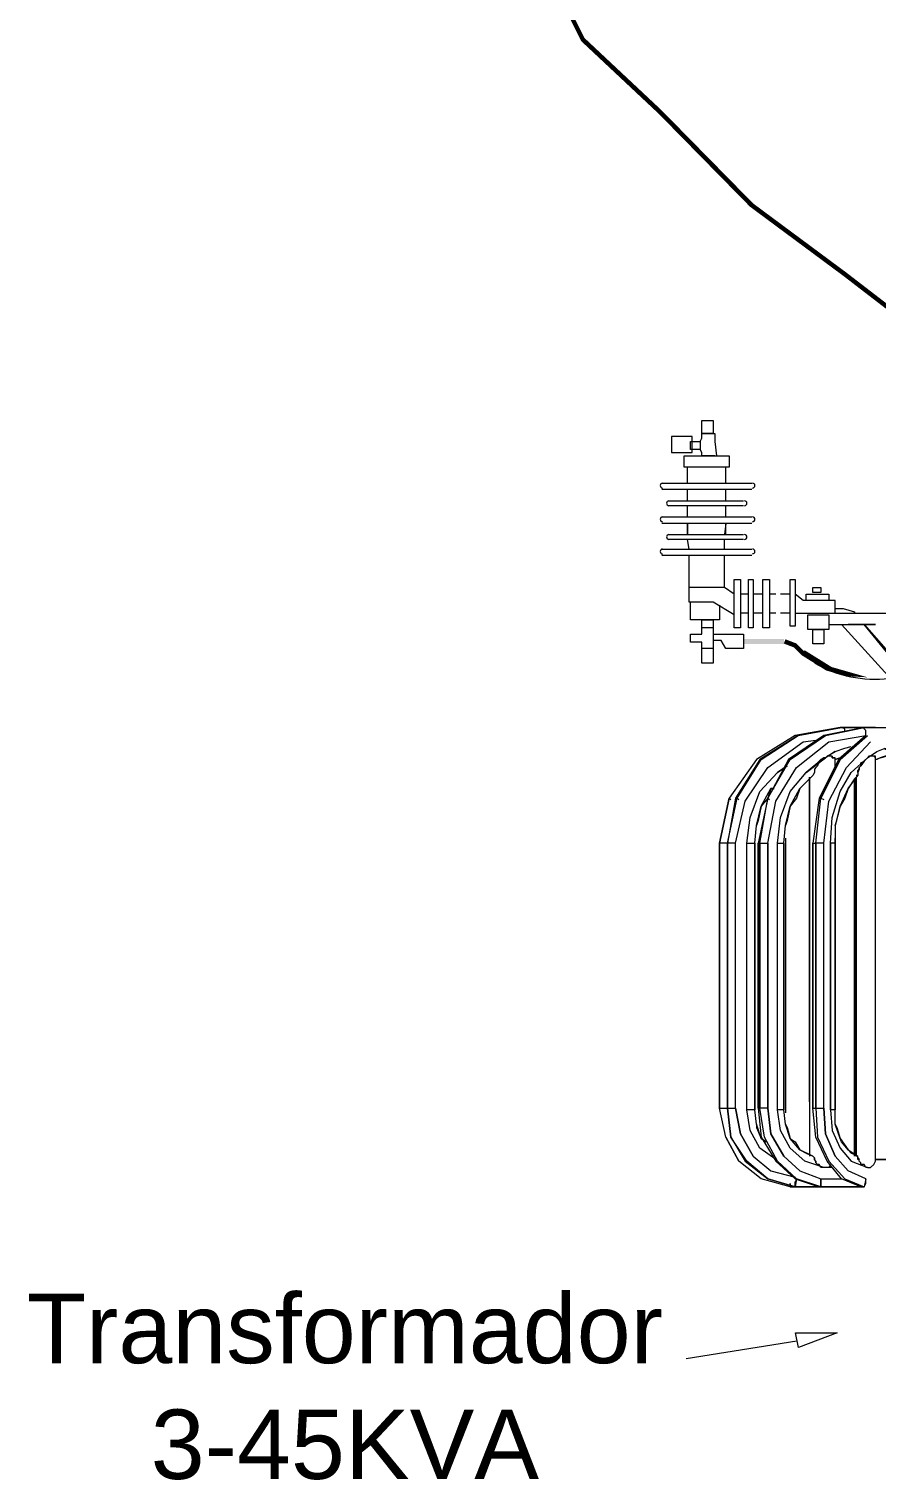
# Model space of a CAD drawing. Header units: millimetres. Extents: x 3949 to 6216, y -1987 to -943.
# Drawn here: x 4910.69 to 4936.46, y -1516.6 to -1472.51 of the extents above; entities that cross this region are included whole.
import ezdxf

# ---------------------------------------------------------------- set-up
doc = ezdxf.new("R2010")
doc.units = ezdxf.units.MM
doc.layers.add('PADRÃO DE ENTRADA', color=7, linetype='Continuous', lineweight=0)
doc.styles.add('ARIAL', font='arial.ttf')

msp = doc.modelspace()

# ---------------------------------------------------------------- linework, layer by layer
at = {"layer": 'PADRÃO DE ENTRADA', "color": 1, "lineweight": 0}
for points in [[(4922.567, -1440.29, 0.154, 0.154, 0), (4921.932, -1442.828, 0.144, 0.144, 0), (4921.444, -1445.44, 0.151, 0.151, 0), (4921.151, -1448.052, 0.146, 0.146, 0), (4921.053, -1450.713, 0, 0, 0), (4921.126, -1453.349, 0.143, 0.143, 0), (4921.59, -1456.937, 0.143, 0.143, 0), (4922.322, -1460.526, 0.143, 0.143, 0), (4923.25, -1464.041, 0.153, 0.153, 0), (4924.91, -1467.629, 0.131, 0.131, 0), (4927.522, -1472.829, 0.138, 0.138, 0), (4929.865, -1475.025, 0.138, 0.138, 0), (4932.648, -1477.857, 0.137, 0.137, 0), (4935.48, -1479.956, 0.137, 0.137, 0), (4938.018, -1481.909, 0.138, 0.138, 0), (4940.801, -1484.497, 0, 0, 0)], [(4940.829, -1484.672, 0.138, 0.138, 0), (4940.389, -1483.72, 0.154, 0.154, 0), (4939.779, -1482.89, 0.145, 0.145, 0), (4939.047, -1482.207, 0.146, 0.146, 0), (4938.143, -1481.694, 0.137, 0.137, 0), (4937.167, -1481.352, 0, 0, 0), (4936.166, -1481.206, 0, 0, 0), (4935.141, -1481.304, 0, 0, 0), (4934.14, -1481.596, 0, 0, 0), (4933.237, -1482.06, 0, 0, 0), (4932.456, -1482.695, 0, 0, 0), (4931.797, -1483.476, 0, 0, 0), (4931.309, -1484.379, 0, 0, 0)]]:
    msp.add_lwpolyline(points, format="xyseb", dxfattribs=at)
at = {"layer": 'PADRÃO DE ENTRADA', "lineweight": 5}
for points in [[(4931.138, -1484.404), (4931.479, -1484.404), (4931.479, -1484.794), (4931.138, -1484.794)], [(4930.21, -1485.38), (4930.845, -1485.38), (4930.845, -1484.892), (4930.21, -1484.892)], [(4930.796, -1485.038), (4931.089, -1485.038), (4931.089, -1485.282), (4930.796, -1485.282)], [(4931.968, -1485.819), (4930.601, -1485.819), (4930.601, -1485.478), (4931.968, -1485.478)], [(4932.114, -1489.237), (4932.309, -1489.237), (4932.309, -1490.701), (4932.114, -1490.701)], [(4932.554, -1489.237), (4932.7, -1489.237), (4932.7, -1490.701), (4932.554, -1490.701)], [(4932.993, -1489.237), (4933.188, -1489.237), (4933.188, -1490.701), (4932.993, -1490.701)], [(4933.823, -1489.237), (4933.969, -1489.237), (4933.969, -1490.653), (4933.823, -1490.653)], [(4934.995, -1489.872), (4934.311, -1489.872), (4934.311, -1489.676), (4934.995, -1489.676)], [(4934.75, -1489.627), (4934.506, -1489.627), (4934.506, -1489.481), (4934.75, -1489.481)], [(4934.36, -1490.311), (4934.995, -1490.311), (4934.995, -1490.75), (4934.36, -1490.75)], [(4935.776, -1490.262), (4935.776, -1490.213), (4935.776, -1490.262), (4935.776, -1490.213)], [(4931.138, -1491.141), (4930.796, -1491.141), (4930.796, -1490.897), (4931.138, -1490.897), (4931.138, -1490.457), (4931.479, -1490.457), (4931.479, -1491.776), (4931.138, -1491.776)], [(4934.506, -1490.75), (4934.848, -1490.75), (4934.848, -1491.19), (4934.506, -1491.19)], [(4935.385, -1490.604), (4936.801, -1492.166)], [(4934.848, -1493.972), (4933.774, -1494.705), (4933.139, -1495.876), (4933.823, -1494.705), (4934.897, -1493.972), (4936.069, -1493.728)], [(4935.336, -1494.656), (4935.19, -1494.705)], [(4932.846, -1497.243), (4932.846, -1505.299), (4932.846, -1503.297), (4932.846, -1501.296), (4932.846, -1499.294), (4932.846, -1497.243), (4932.895, -1497.243), (4933.139, -1495.876)], [(4931.919, -1505.299), (4931.919, -1503.297), (4931.919, -1505.299), (4931.919, -1497.243)], [(4933.628, -1503.297), (4933.628, -1501.296), (4933.628, -1499.294), (4933.628, -1497.243), (4933.628, -1505.348)], [(4932.309, -1506.08), (4932.163, -1505.299)], [(4934.897, -1506.08), (4934.848, -1505.299)], [(4932.456, -1506.91), (4933.139, -1507.447), (4932.505, -1506.91), (4932.017, -1506.178)], [(4935.19, -1505.787), (4935.239, -1505.885), (4935.336, -1506.226)], [(4934.311, -1506.666), (4934.506, -1506.763), (4934.116, -1506.568)], [(4935.336, -1506.226), (4935.58, -1506.568), (4935.385, -1506.324)], [(4936.41, -1506.861), (4936.996, -1506.861)], [(4934.75, -1507.691), (4934.75, -1507.447), (4934.75, -1507.496), (4934.75, -1507.545), (4934.75, -1507.593), (4934.75, -1507.691), (4934.702, -1507.691)]]:
    msp.add_lwpolyline(points, close=True, dxfattribs=at)
for points in [[(4931.089, -1485.038), (4931.138, -1484.941), (4931.138, -1484.794), (4931.528, -1484.794), (4931.528, -1485.038), (4931.577, -1485.478)], [(4931.528, -1485.478), (4931.138, -1485.478), (4931.138, -1485.38), (4931.089, -1485.282)], [(4930.698, -1486.308), (4930.698, -1485.819)], [(4931.87, -1486.308), (4931.87, -1485.819)], [(4929.917, -1486.308), (4932.651, -1486.308)], [(4932.651, -1486.503), (4929.917, -1486.503)], [(4930.698, -1486.845), (4930.698, -1486.503)], [(4931.87, -1486.845), (4931.87, -1486.503)], [(4930.113, -1486.845), (4932.407, -1486.845)], [(4932.407, -1486.991), (4930.113, -1486.991)], [(4930.698, -1487.333), (4930.698, -1486.991)], [(4931.87, -1487.333), (4931.87, -1486.991)], [(4929.917, -1487.333), (4932.651, -1487.333)], [(4932.651, -1487.528), (4929.917, -1487.528)], [(4930.698, -1487.528), (4930.698, -1487.87), (4930.698, -1487.528)], [(4931.87, -1487.87), (4931.87, -1487.528), (4931.821, -1487.87)], [(4930.113, -1487.87), (4932.407, -1487.87)], [(4932.407, -1488.016), (4930.113, -1488.016)], [(4930.747, -1488.309), (4930.698, -1488.016)], [(4931.821, -1488.309), (4931.821, -1488.016)], [(4929.917, -1488.309), (4932.651, -1488.309)], [(4932.651, -1488.505), (4929.917, -1488.505)], [(4932.114, -1490.311), (4931.479, -1489.92), (4930.747, -1489.92), (4930.747, -1488.505)], [(4932.114, -1489.676), (4931.821, -1489.481), (4931.821, -1488.505)], [(4931.821, -1489.481), (4930.747, -1489.481)], [(4932.554, -1489.676), (4932.309, -1489.676)], [(4932.993, -1489.676), (4932.7, -1489.676)], [(4933.383, -1489.676), (4933.188, -1489.676)], [(4933.823, -1489.676), (4933.53, -1489.676)], [(4935.19, -1490.262), (4935.19, -1489.872), (4934.213, -1489.872), (4933.969, -1489.676)], [(4931.675, -1490.018), (4931.675, -1490.457), (4930.796, -1490.457), (4930.796, -1489.92)], [(4932.554, -1490.262), (4932.309, -1490.262)], [(4932.993, -1490.262), (4932.7, -1490.262)], [(4933.383, -1490.262), (4933.188, -1490.262)], [(4933.823, -1490.262), (4933.53, -1490.262)], [(4933.969, -1490.262), (4935.776, -1490.262)], [(4934.848, -1490.262), (4935.629, -1490.262)], [(4935.19, -1490.116), (4935.434, -1490.116), (4935.776, -1490.213)], [(4935.58, -1490.262), (4937.728, -1490.262), (4937.728, -1490.36)], [(4931.479, -1490.701), (4931.138, -1490.701)], [(4934.995, -1490.604), (4936.41, -1490.604), (4935.58, -1490.604)], [(4936.752, -1491.434), (4936.069, -1490.604), (4936.752, -1491.434), (4936.069, -1490.604), (4936.801, -1491.434)], [(4931.479, -1490.897), (4932.407, -1490.897), (4932.407, -1491.092), (4932.407, -1491.336), (4931.87, -1491.336), (4931.724, -1491.092), (4931.479, -1491.092)], [(4931.479, -1491.336), (4931.138, -1491.336)], [(4935.336, -1493.728), (4933.969, -1493.972), (4935.336, -1493.728), (4933.969, -1493.972), (4935.336, -1493.728), (4933.969, -1493.972), (4935.336, -1493.728), (4933.969, -1493.972), (4932.798, -1494.705), (4931.968, -1495.876), (4932.017, -1495.925)], [(4933.139, -1505.299), (4933.139, -1497.243), (4933.383, -1495.974), (4934.018, -1494.949), (4934.995, -1494.168), (4936.117, -1493.972), (4936.117, -1493.875), (4936.117, -1493.826), (4936.069, -1493.777), (4936.069, -1493.728), (4936.166, -1493.728), (4936.947, -1493.728)], [(4935.385, -1493.728), (4934.067, -1493.972), (4935.385, -1493.728)], [(4935.336, -1493.728), (4935.385, -1493.728), (4935.336, -1493.728)], [(4936.41, -1493.728), (4935.873, -1493.728), (4935.873, -1493.777), (4935.873, -1493.728), (4935.776, -1493.728), (4935.629, -1493.728), (4935.532, -1493.728), (4935.385, -1493.728)], [(4935.483, -1493.826), (4935.483, -1493.777), (4935.385, -1493.728), (4935.873, -1493.728)], [(4934.75, -1507.691), (4934.018, -1507.447), (4933.969, -1507.691), (4933.823, -1507.691), (4932.944, -1507.447), (4932.261, -1506.91), (4931.87, -1506.178), (4932.261, -1506.91), (4931.87, -1506.178), (4931.675, -1505.299), (4931.724, -1505.299), (4931.821, -1505.299), (4931.919, -1505.299), (4931.968, -1505.299), (4932.017, -1505.299), (4932.114, -1505.299), (4932.163, -1505.299), (4932.163, -1497.243), (4932.456, -1495.974), (4933.139, -1494.949), (4934.213, -1494.168), (4934.604, -1494.119)], [(4932.212, -1495.876), (4932.944, -1494.705), (4934.067, -1493.972), (4932.895, -1494.705), (4932.163, -1495.876), (4931.919, -1497.243), (4932.212, -1495.876), (4932.261, -1495.925)], [(4936.117, -1493.972), (4935.287, -1494.705), (4934.702, -1495.876), (4934.506, -1497.243), (4934.506, -1505.299), (4934.506, -1503.297), (4934.506, -1501.296), (4934.506, -1499.294), (4934.506, -1497.243), (4934.604, -1497.243), (4934.75, -1495.876), (4934.848, -1495.925)], [(4934.848, -1505.299), (4934.848, -1497.243), (4934.995, -1495.974), (4935.532, -1494.949), (4936.264, -1494.168)], [(4935.336, -1494.705), (4936.166, -1493.972)], [(4934.848, -1494.656), (4934.311, -1495.095), (4934.897, -1494.656), (4934.848, -1494.656), (4934.75, -1494.705), (4934.702, -1494.754), (4934.653, -1494.802), (4934.653, -1494.9), (4934.604, -1494.949), (4934.555, -1494.998), (4934.555, -1495.046), (4934.555, -1495.095), (4934.506, -1495.193), (4934.409, -1495.291), (4934.116, -1495.584), (4934.506, -1495.193)], [(4935.19, -1494.461), (4934.897, -1494.656), (4934.946, -1494.607), (4935.19, -1494.461), (4935.483, -1494.363), (4935.678, -1494.314)], [(4935.19, -1494.949), (4935.19, -1494.705), (4935.19, -1494.656), (4935.092, -1494.656), (4935.092, -1494.607), (4935.043, -1494.607), (4934.995, -1494.607), (4934.946, -1494.607)], [(4935.092, -1494.607), (4935.092, -1494.656), (4935.19, -1494.656)], [(4935.873, -1495.095), (4935.873, -1495.046), (4935.922, -1494.998), (4935.922, -1494.949), (4935.971, -1494.9), (4935.971, -1494.802), (4936.069, -1494.754), (4936.117, -1494.705), (4936.166, -1494.656), (4935.678, -1495.095), (4936.166, -1494.656), (4936.459, -1494.461), (4936.703, -1494.363), (4936.703, -1494.412)], [(4936.166, -1507.105), (4936.264, -1507.105), (4936.362, -1507.008), (4936.41, -1506.91), (4936.41, -1506.861), (4936.41, -1494.705), (4936.557, -1494.656), (4936.752, -1494.607), (4936.899, -1494.558), (4936.752, -1494.607), (4936.703, -1494.607), (4936.557, -1494.656), (4936.459, -1494.705), (4936.41, -1494.705), (4936.41, -1494.656), (4936.41, -1494.607), (4936.362, -1494.607)], [(4936.41, -1494.656), (4936.362, -1494.607), (4936.264, -1494.607), (4936.215, -1494.607), (4936.166, -1494.656)], [(4933.383, -1506.861), (4932.895, -1506.519), (4932.602, -1505.982), (4932.505, -1505.348), (4932.505, -1497.243), (4932.602, -1496.462), (4932.895, -1495.681), (4933.432, -1495.095), (4933.725, -1494.9), (4933.432, -1495.095)], [(4935.092, -1507.105), (4934.897, -1507.105), (4934.848, -1507.105), (4934.262, -1506.91), (4933.823, -1506.519), (4933.53, -1505.982), (4933.432, -1505.348), (4933.432, -1497.243), (4933.53, -1496.462), (4933.823, -1495.681), (4934.311, -1495.095)], [(4934.604, -1494.949), (4934.555, -1494.998), (4934.555, -1495.095)], [(4934.702, -1494.754), (4934.653, -1494.9)], [(4935.19, -1496.706), (4935.239, -1496.56), (4935.336, -1496.121), (4935.19, -1496.706), (4935.19, -1497.243), (4935.19, -1505.348), (4935.19, -1503.297), (4935.19, -1501.296), (4935.19, -1499.294), (4935.19, -1497.243), (4935.092, -1497.243), (4935.043, -1497.243), (4935.043, -1499.294), (4935.043, -1501.296), (4935.043, -1503.297), (4935.043, -1505.348), (4935.043, -1497.243), (4935.092, -1496.462), (4935.336, -1495.681), (4935.678, -1495.095)], [(4935.922, -1494.949), (4935.922, -1494.998), (4935.873, -1495.095), (4935.873, -1495.193), (4935.776, -1495.291), (4935.58, -1495.584), (4935.483, -1495.876), (4935.336, -1496.121), (4935.58, -1495.584), (4935.873, -1495.193), (4935.824, -1495.193)], [(4936.069, -1494.754), (4935.971, -1494.9)], [(4932.798, -1505.787), (4932.798, -1505.885), (4932.944, -1506.226), (4933.091, -1506.324), (4932.944, -1506.226), (4932.798, -1505.787), (4932.749, -1505.348), (4932.7, -1505.348), (4932.602, -1505.348), (4932.554, -1505.348), (4932.505, -1505.348), (4932.505, -1503.297), (4932.505, -1501.296), (4932.505, -1499.294), (4932.505, -1497.243), (4932.554, -1497.243), (4932.602, -1497.243), (4932.7, -1497.243), (4932.749, -1497.243), (4932.749, -1499.294), (4932.749, -1501.296), (4932.749, -1503.297), (4932.749, -1505.348), (4932.749, -1497.243), (4932.798, -1496.706), (4932.944, -1496.121), (4933.237, -1495.584), (4933.335, -1495.584), (4933.237, -1495.584), (4933.139, -1495.876), (4932.944, -1496.121), (4932.846, -1496.56), (4932.798, -1496.706)], [(4933.676, -1505.787), (4933.725, -1505.885), (4933.823, -1506.226), (4933.969, -1506.324), (4934.116, -1506.568), (4933.823, -1506.226), (4933.676, -1505.787), (4933.628, -1505.348), (4933.53, -1505.348), (4933.481, -1505.348), (4933.432, -1505.348), (4933.432, -1503.297), (4933.432, -1501.296), (4933.432, -1499.294), (4933.432, -1497.243), (4933.481, -1497.243), (4933.53, -1497.243), (4933.628, -1497.243), (4933.676, -1496.706), (4933.823, -1496.121), (4934.116, -1495.584), (4934.018, -1495.876), (4933.823, -1496.121), (4933.725, -1496.56), (4933.676, -1496.706)], [(4934.409, -1505.104), (4934.409, -1495.242), (4934.409, -1506.763)], [(4935.19, -1505.787), (4935.19, -1505.348), (4935.092, -1505.348), (4935.043, -1505.348), (4935.092, -1505.982), (4935.336, -1506.519), (4935.678, -1506.91), (4936.166, -1507.105), (4936.117, -1507.105), (4936.069, -1507.008), (4935.971, -1507.008), (4935.971, -1506.959), (4935.922, -1506.91), (4935.922, -1506.861), (4935.873, -1506.861), (4935.873, -1506.812), (4935.873, -1506.763), (4935.678, -1506.666), (4935.58, -1506.568), (4935.873, -1506.763), (4935.824, -1506.763), (4935.824, -1495.242), (4935.824, -1506.763), (4935.824, -1495.242)], [(4935.776, -1506.763), (4935.776, -1495.291), (4935.776, -1506.763)], [(4932.163, -1505.299), (4932.163, -1503.297), (4932.163, -1501.296), (4932.163, -1499.294), (4932.163, -1497.243), (4932.114, -1497.243), (4932.017, -1497.243), (4931.968, -1497.243), (4931.919, -1497.243), (4931.919, -1499.294), (4931.919, -1501.296), (4931.919, -1503.297), (4931.919, -1501.296), (4931.919, -1499.294), (4931.919, -1497.243), (4931.821, -1497.243), (4931.724, -1497.243), (4931.675, -1497.243), (4931.675, -1499.294), (4931.675, -1501.296), (4931.675, -1503.297), (4931.675, -1505.299), (4931.675, -1497.243), (4931.968, -1495.876), (4931.675, -1497.243), (4931.968, -1495.876)], [(4933.139, -1495.876), (4933.188, -1495.925)], [(4932.895, -1497.243), (4932.895, -1505.299), (4932.895, -1503.297), (4932.895, -1501.296), (4932.895, -1499.294), (4932.895, -1497.243), (4932.944, -1497.243), (4933.042, -1497.243), (4933.091, -1497.243), (4933.139, -1497.243), (4933.139, -1499.294), (4933.139, -1501.296), (4933.139, -1503.297), (4933.139, -1505.299), (4933.091, -1505.299), (4933.042, -1505.299), (4932.944, -1505.299), (4932.895, -1505.299), (4932.846, -1505.299), (4932.944, -1506.178), (4933.383, -1506.91), (4933.969, -1507.447), (4934.702, -1507.691), (4933.969, -1507.691), (4934.702, -1507.691)], [(4933.628, -1506.763), (4933.237, -1506.08), (4933.139, -1505.299), (4933.237, -1506.08), (4933.628, -1506.763), (4934.116, -1507.203), (4934.75, -1507.447), (4935.385, -1507.447), (4934.946, -1506.91), (4934.604, -1506.178), (4934.506, -1505.299), (4934.604, -1505.299), (4934.653, -1505.299), (4934.702, -1505.299), (4934.75, -1505.299), (4934.848, -1505.299), (4934.848, -1503.297), (4934.848, -1501.296), (4934.848, -1499.294), (4934.848, -1497.243), (4934.75, -1497.243), (4934.702, -1497.243), (4934.653, -1497.243), (4934.604, -1497.243), (4934.604, -1499.294), (4934.604, -1501.296), (4934.604, -1503.297), (4934.604, -1505.299), (4934.604, -1497.243)], [(4933.676, -1497.097), (4933.676, -1505.445)], [(4935.19, -1505.494), (4935.19, -1497.097)], [(4932.017, -1506.178), (4931.919, -1505.299), (4932.017, -1506.178)], [(4933.823, -1507.691), (4933.823, -1507.593), (4933.823, -1507.691), (4933.969, -1507.691), (4933.969, -1507.593), (4933.969, -1507.545), (4934.018, -1507.496), (4934.018, -1507.447), (4933.432, -1506.91), (4933.042, -1506.178), (4932.895, -1505.299)], [(4934.604, -1505.299), (4934.653, -1506.178), (4934.995, -1506.91), (4935.483, -1507.447), (4936.069, -1507.691), (4935.971, -1507.691), (4936.069, -1507.691), (4936.117, -1507.593), (4936.117, -1507.545), (4936.117, -1507.496), (4936.117, -1507.447), (4935.58, -1507.203), (4935.19, -1506.763), (4934.897, -1506.08), (4935.19, -1506.763)], [(4932.7, -1506.763), (4932.309, -1506.08), (4932.7, -1506.763), (4933.237, -1507.203), (4933.969, -1507.398)], [(4935.043, -1507.008), (4934.995, -1507.105), (4934.897, -1507.105), (4934.848, -1507.105), (4934.75, -1507.105), (4934.702, -1507.008), (4934.653, -1507.008), (4934.604, -1506.959), (4934.604, -1506.91), (4934.555, -1506.861), (4934.555, -1506.812), (4934.506, -1506.763)], [(4934.555, -1506.812), (4934.555, -1506.861)], [(4934.604, -1506.91), (4934.604, -1506.959)], [(4935.873, -1506.812), (4935.922, -1506.861)], [(4933.139, -1507.447), (4933.969, -1507.691), (4933.139, -1507.447)], [(4935.971, -1507.691), (4934.75, -1507.691), (4935.971, -1507.691), (4935.385, -1507.447)], [(4936.117, -1507.447), (4936.069, -1507.691)]]:
    msp.add_lwpolyline(points, dxfattribs=at)
at = {"layer": 'PADRÃO DE ENTRADA', "lineweight": 0, "const_width": 0.138}
msp.add_lwpolyline([(4934.213, -1491.483), (4933.969, -1491.238), (4933.652, -1491.116)], dxfattribs=at)
at = {"layer": 'PADRÃO DE ENTRADA', "lineweight": 0}
msp.add_lwpolyline([(4934.213, -1491.458, 0.176, 0.176, 0), (4934.995, -1491.946, 0.146, 0.146, 0), (4935.849, -1492.19, 0, 0, 0), (4936.752, -1492.239, 0, 0, 0)], format="xyseb", dxfattribs=at)
at = {"layer": 'PADRÃO DE ENTRADA', "color": 9, "lineweight": 25, "true_color": 0xc6c7c9}
msp.add_lwpolyline([(4934.75, -1495.876), (4935.336, -1494.705)], dxfattribs=at)
at = {"layer": 'PADRÃO DE ENTRADA', "color": 150, "lineweight": 5, "true_color": 0x007eff}
msp.add_lwpolyline([(4933.98, -1512.129), (4935.249, -1512.129), (4934.077, -1512.568)], close=True, dxfattribs=at)
msp.add_lwpolyline([(4933.98, -1512.129), (4935.249, -1512.129), (4934.077, -1512.568)], close=True, dxfattribs=at)
msp.add_lwpolyline([(4930.66, -1512.91), (4934.028, -1512.373)], dxfattribs=at)
at = {"layer": 'PADRÃO DE ENTRADA', "lineweight": 5}
for centre, radius, start, end in [((4929.942, -1486.381), 0.0733, 90.0209, 269.9791), ((4932.676, -1486.381), 0.0733, 270.0209, 89.9791), ((4930.137, -1486.918), 0.0733, 90.0209, 269.9791), ((4932.431, -1486.918), 0.0733, 270.0209, 89.9791), ((4929.942, -1487.406), 0.0733, 90.0209, 269.9791), ((4932.676, -1487.406), 0.0733, 270.0209, 89.9791), ((4930.137, -1487.943), 0.0733, 90.0209, 269.9791), ((4932.431, -1487.943), 0.0733, 270.0209, 89.9791), ((4929.942, -1488.383), 0.0733, 90.0209, 269.9791), ((4932.676, -1488.382), 0.0733, 270.0209, 89.9791), ((4936.386, -1488.627), 3.637, 240.0514, 276.9537)]:
    msp.add_arc(centre, radius, start, end, dxfattribs=at)
at = {"layer": 'PADRÃO DE ENTRADA', "transparency": 33554559}
for points in [[(4933.628, -1491.19), (4933.628, -1491.043), (4932.407, -1491.19)], [(4933.628, -1491.043), (4932.407, -1491.19), (4932.407, -1491.043)]]:
    msp.add_solid(points, dxfattribs=at)

# ---------------------------------------------------------------- texts
at = {"layer": 'PADRÃO DE ENTRADA', "color": 30, "insert": (4917.776, -1510.939), "char_height": 2.11077, "width": 5.0219, "attachment_point": 1, "style": 'ARIAL'}
msp.add_mtext('\\pxqc;Transformador \\P3-45KVA', dxfattribs=at)

doc.saveas('drawing.dxf')
